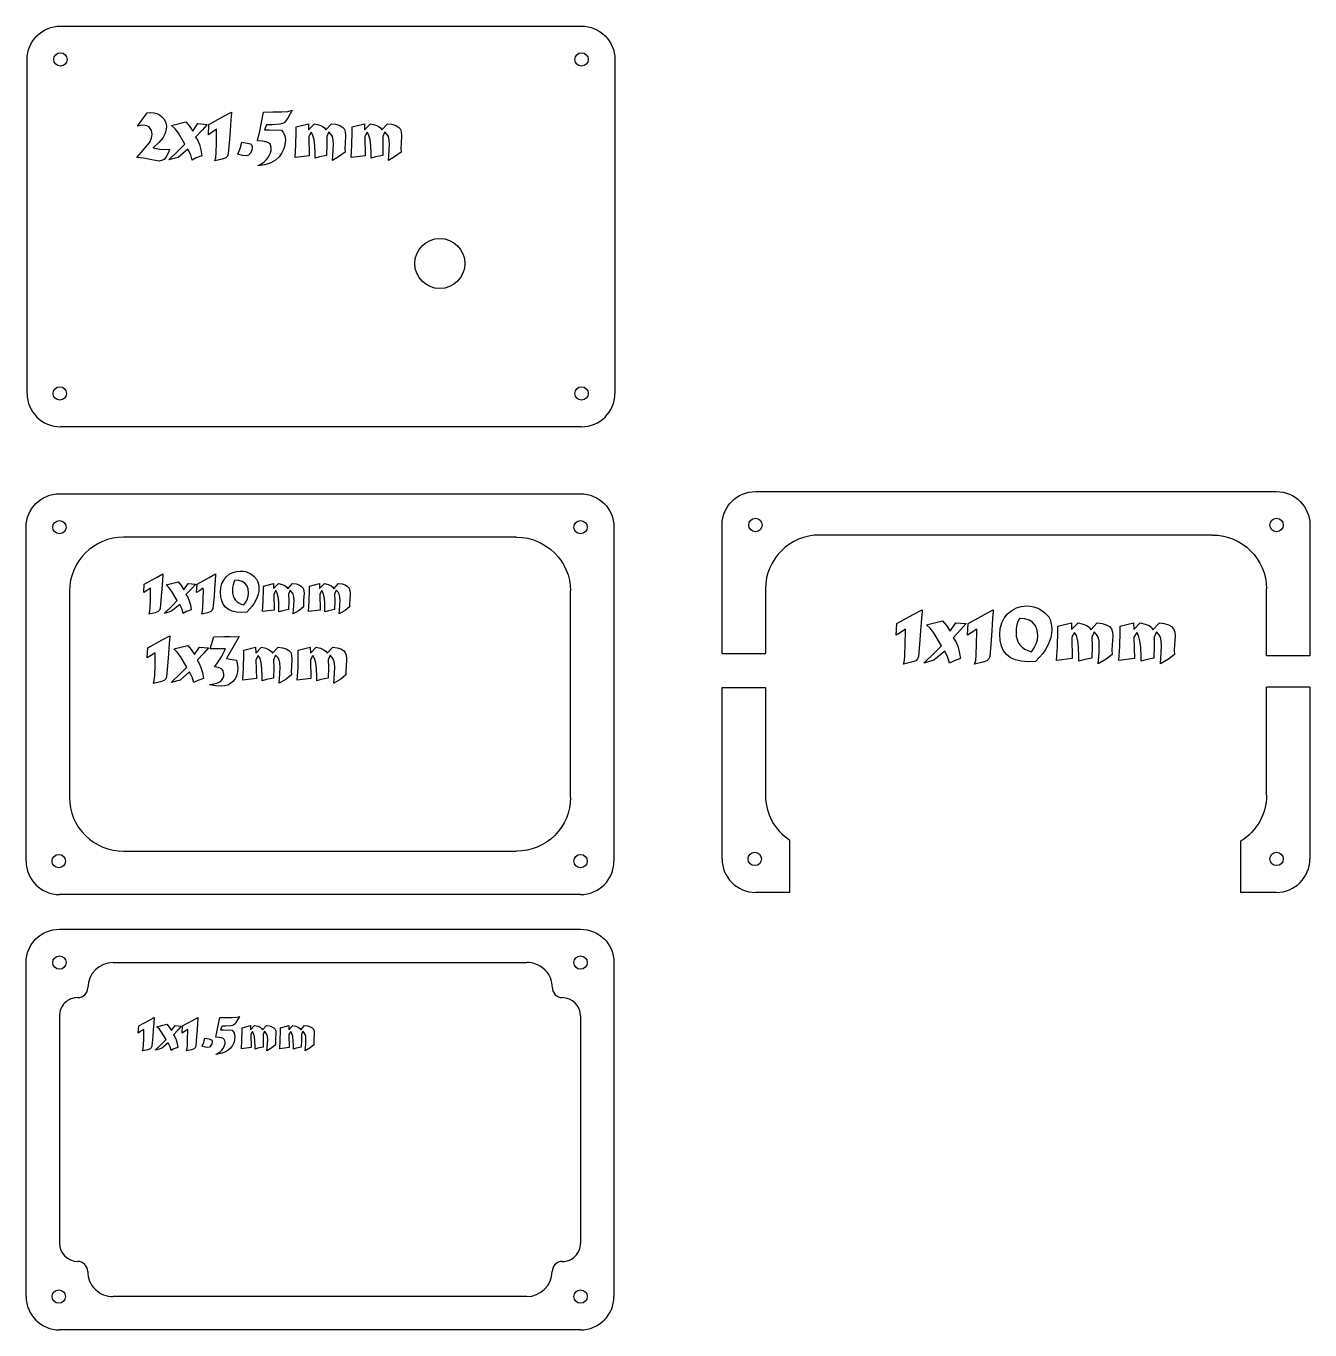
# Model space of a CAD drawing. Header units: millimetres. Extents: x 0 to 3843, y 0 to 3904.
import ezdxf

# ---------------------------------------------------------------- set-up
doc = ezdxf.new("R2010")
doc.units = ezdxf.units.MM
doc.layers.get('0').update_dxf_attribs({"color": 13, "true_color": 0xff5454})

# ---------------------------------------------------------------- blocks, each defined once
blk = doc.blocks.new('1x10mm_1')
for p, q in [((0.74, 13.36, 0.12), (1.05, 18.67, 0.12)), ((14.68, 18.13, 0.12), (22.1, 19.98, 0.12)), ((25.56, 15.17, 0.12), (28.25, 19.04, 0.12)), ((28.25, 19.04, 0.12), (32.85, 18.65, 0.12)), ((32.85, 18.65, 0.12), (32.85, 18.48, 0.12)), ((33.57, 13.36, 0.12), (33.88, 18.67, 0.12)), ((75.14, 17.41, 0.12), (81.41, 18.98, 0.12)), ((81.41, 18.98, 0.12), (81.48, 15.89, 0.12)), ((81.48, 15.89, 0.12), (84.48, 18.98, 0.12)), ((90.3, 15.79, 0.12), (93.26, 18.98, 0.12)), ((103.8, 17.41, 0.12), (110.07, 18.98, 0.12)), ((110.07, 18.98, 0.12), (110.14, 15.89, 0.12)), ((110.14, 15.89, 0.12), (113.14, 18.98, 0.12)), ((118.96, 15.79, 0.12), (121.92, 18.98, 0.12)), ((82.81, 14.62, 0.12), (81.56, 12.4, 0.12)), ((81.56, 12.4, 0.12), (81.81, 2.51, 0.12)), ((111.47, 14.62, 0.12), (110.22, 12.4, 0.12)), ((110.22, 12.4, 0.12), (110.48, 2.51, 0.12)), ((81.81, 2.51, 0.12), (74.61, 1.65, 0.12)), ((110.48, 2.51, 0.12), (103.27, 1.65, 0.12))]:
    blk.add_line(p, q)
for points in [[(1.05, 18.67, 0.12), (8.59, 22.8, 0.12), (12.62, 24.98, 0.12)], [(12.62, 24.98, 0.12), (12.62, 24.45, 0.12), (12.29, 20.95, 0.12), (11.88, 15.54, 0.12), (11.6, 11.08, 0.12), (10.94, 3.52, 0.12), (10.48, 2.39, 0.12), (9.7, 1.58, 0.12), (7.8, 0.85, 0.12), (4.01, 0, 0.12)], [(33.88, 18.67, 0.12), (41.41, 22.8, 0.12), (45.44, 24.98, 0.12)], [(45.44, 24.98, 0.12), (45.44, 24.45, 0.12), (45.11, 20.95, 0.12), (44.7, 15.54, 0.12), (44.43, 11.08, 0.12), (43.77, 3.52, 0.12), (43.31, 2.39, 0.12), (42.52, 1.58, 0.12), (40.62, 0.85, 0.12), (36.84, 0, 0.12)], [(21.59, 8.49, 0.12), (18.2, 14.14, 0.12), (16.54, 16.37, 0.12), (14.68, 18.13, 0.12)], [(22.1, 19.98, 0.12), (23.9, 17.72, 0.12), (25.56, 15.17, 0.12)], [(32.85, 18.48, 0.12), (30.53, 15.91, 0.12), (26.99, 12.17, 0.12)], [(57.48, 21.05, 0.12), (56.8, 19.67, 0.12), (56.31, 18.14, 0.12), (56.02, 16.45, 0.12), (55.92, 14.62, 0.12), (56.03, 12.91, 0.12), (56.36, 11.38, 0.12), (56.92, 10, 0.12), (57.7, 8.8, 0.12), (58.7, 7.77, 0.12), (59.93, 6.9, 0.12), (61.37, 6.2, 0.12), (63.05, 5.67, 0.12)], [(63.05, 5.67, 0.12), (64.31, 7.47, 0.12), (65.21, 9.31, 0.12), (65.75, 11.17, 0.12), (65.93, 13.06, 0.12), (65.64, 15.64, 0.12), (64.8, 17.7, 0.12), (63.52, 19.25, 0.12), (61.97, 20.25, 0.12), (59.97, 20.82, 0.12), (57.48, 21.05, 0.12)], [(84.48, 18.98, 0.12), (86.78, 18.43, 0.12), (88.52, 17.71, 0.12), (89.69, 16.83, 0.12), (90.3, 15.79, 0.12)], [(93.26, 18.98, 0.12), (95.54, 18.73, 0.12), (97.47, 18.13, 0.12), (98.91, 17.26, 0.12), (99.82, 16.18, 0.12), (100.31, 14.76, 0.12), (100.47, 12.89, 0.12), (100.23, 8.84, 0.12), (100.08, 6.46, 0.12), (100.18, 4.46, 0.12)], [(113.14, 18.98, 0.12), (115.44, 18.43, 0.12), (117.18, 17.71, 0.12), (118.35, 16.83, 0.12), (118.96, 15.79, 0.12)], [(121.92, 18.98, 0.12), (124.2, 18.73, 0.12), (126.13, 18.13, 0.12), (127.57, 17.26, 0.12), (128.49, 16.18, 0.12), (128.97, 14.76, 0.12), (129.13, 12.89, 0.12), (128.89, 8.84, 0.12), (128.74, 6.46, 0.12), (128.84, 4.46, 0.12)], [(4.95, 16.12, 0.12), (2.47, 14.47, 0.12), (0.74, 13.36, 0.12)], [(4.01, 0, 0.12), (4.49, 1.73, 0.12), (4.71, 4.13, 0.12), (4.87, 9.27, 0.12), (4.96, 14.84, 0.12), (4.95, 16.12, 0.12)], [(26.99, 12.17, 0.12), (28.1, 10.44, 0.12), (29.02, 8.27, 0.12), (29.74, 5.65, 0.12), (30.28, 2.57, 0.12)], [(37.77, 16.12, 0.12), (35.3, 14.47, 0.12), (33.57, 13.36, 0.12)], [(36.84, 0, 0.12), (37.32, 1.73, 0.12), (37.54, 4.13, 0.12), (37.69, 9.27, 0.12), (37.79, 14.84, 0.12), (37.77, 16.12, 0.12)], [(74.61, 1.65, 0.12), (75, 8.09, 0.12), (75.14, 15.01, 0.12), (75.14, 17.41, 0.12)], [(84.81, 1.36, 0.12), (84.83, 3.66, 0.12), (84.71, 7.63, 0.12), (84.33, 10.78, 0.12), (83.69, 13.11, 0.12), (82.81, 14.62, 0.12)], [(91.88, 14.88, 0.12), (90.85, 12.4, 0.12), (90.93, 8.29, 0.12), (90.77, 2.75, 0.12)], [(93.73, 0.08, 0.12), (94.12, 5.12, 0.12), (94.16, 5.57, 0.12), (94.26, 8.37, 0.12), (94.12, 10.72, 0.12), (93.71, 12.36, 0.12), (92.97, 13.65, 0.12), (91.88, 14.88, 0.12)], [(103.27, 1.65, 0.12), (103.67, 8.09, 0.12), (103.8, 15.01, 0.12), (103.8, 17.41, 0.12)], [(113.47, 1.36, 0.12), (113.49, 3.66, 0.12), (113.37, 7.63, 0.12), (112.99, 10.78, 0.12), (112.35, 13.11, 0.12), (111.47, 14.62, 0.12)], [(120.54, 14.88, 0.12), (119.51, 12.4, 0.12), (119.59, 8.29, 0.12), (119.43, 2.75, 0.12)], [(122.39, 0.08, 0.12), (122.78, 5.12, 0.12), (122.82, 5.57, 0.12), (122.92, 8.37, 0.12), (122.78, 10.72, 0.12), (122.37, 12.36, 0.12), (121.63, 13.65, 0.12), (120.54, 14.88, 0.12)], [(13.4, 0.45, 0.12), (18.32, 5.2, 0.12), (21.59, 8.49, 0.12)], [(23.07, 6, 0.12), (18.03, 1.77, 0.12), (13.4, 0.45, 0.12)], [(25.29, 0.39, 0.12), (24.53, 2.98, 0.12), (23.07, 6, 0.12)], [(30.28, 2.57, 0.12), (27.38, 1.52, 0.12), (25.29, 0.39, 0.12)], [(90.77, 2.75, 0.12), (87.02, 2.02, 0.12), (84.81, 1.36, 0.12)], [(100.18, 4.46, 0.12), (97.41, 2.3, 0.12), (93.73, 0.08, 0.12)], [(119.43, 2.75, 0.12), (115.68, 2.02, 0.12), (113.47, 1.36, 0.12)], [(128.84, 4.46, 0.12), (126.07, 2.3, 0.12), (122.39, 0.08, 0.12)]]:
    blk.add_polyline3d(points)
blk.add_polyline3d([(64.91, 1.17, 0.12), (61.53, 1.07, 0.12), (58.36, 1.28, 0.12), (55.64, 1.89, 0.12), (53.38, 2.92, 0.12), (51.58, 4.36, 0.12), (50.2, 6.17, 0.12), (49.21, 8.33, 0.12), (48.62, 10.83, 0.12), (48.42, 13.69, 0.12), (48.65, 16.45, 0.12), (49.33, 18.94, 0.12), (50.46, 21.18, 0.12), (52.04, 23.15, 0.12), (53.95, 24.75, 0.12), (56.05, 25.9, 0.12), (58.33, 26.58, 0.12), (60.81, 26.81, 0.12), (62.48, 26.72, 0.12), (64.05, 26.44, 0.12), (65.53, 25.98, 0.12), (66.9, 25.33, 0.12), (69.23, 23.69, 0.12), (70.95, 21.73, 0.12), (71.56, 20.58, 0.12), (72, 19.24, 0.12), (72.26, 17.7, 0.12), (72.35, 15.97, 0.12), (72.24, 14.15, 0.12), (71.89, 12.33, 0.12), (71.31, 10.5, 0.12), (70.49, 8.65, 0.12), (69.45, 6.8, 0.12), (68.17, 4.93, 0.12), (64.91, 1.17, 0.12)], close=True)
blk = doc.blocks.new('Group_7')
for p, q in [((100, 1200), (1660, 1200)), ((0, 715.5), (0, 1100)), ((1760, 1100), (1760, 707.9)), ((1468.3, 1070), (292, 1070)), ((130, 909), (130, 715.5)), ((1630, 707.9), (1630, 909)), ((0, 715.5), (130, 715.5)), ((1760, 707.9), (1630, 707.9)), ((0, 613.5), (130, 613.5)), ((0, 100), (0, 613.5)), ((130, 613.5), (130, 290.8)), ((1630, 290.8), (1630, 614.8)), ((1760, 614.8), (1630, 614.8)), ((1760, 614.8), (1760, 100)), ((203.2, 0), (203.2, 156.4)), ((1553.2, 0), (1553.2, 154)), ((203.2, 0), (100, 0)), ((1660, 0), (1553.2, 0))]:
    blk.add_line(p, q)
for centre in [(100, 1100), (1660, 1100), (98, 100), (1660, 100)]:
    blk.add_circle(centre, 20)
at = {"extrusion": (0, 0, -1)}
for centre, radius, start, end in [((-100, 1100), 100, 0, 90), ((-1660, 1100), 100, 90, 180), ((-1468.3, 908.3), 161.7, 90, 179.7308), ((-1469.2, 290.8), 160.8, 180, 238.457)]:
    blk.add_arc(centre, radius, start, end, dxfattribs=at)
for centre, radius, start, end in [((292, 908), 162, 90, 179.647), ((290.8, 290.8), 160.8, 180, 236.9146), ((100, 100), 100, 180, 270), ((1660, 100), 100, 270, 0)]:
    blk.add_arc(centre, radius, start, end)
at = {"xscale": 6.5, "yscale": 6.5}
blk.add_blockref('1x10mm_1', (516.8, 683.5), dxfattribs=at)
blk = doc.blocks.new('2x1_5mm')
for p, q in [((0.95, 20.29, 0.12), (6.06, 27.12, 0.12)), ((18.42, 20.68, 0.12), (25.84, 22.53, 0.12)), ((29.3, 17.72, 0.12), (31.99, 21.59, 0.12)), ((31.99, 21.59, 0.12), (36.58, 21.2, 0.12)), ((36.58, 21.2, 0.12), (36.58, 21.03, 0.12)), ((37.31, 15.91, 0.12), (37.62, 21.22, 0.12)), ((67.02, 20.93, 0.12), (65.99, 18.4, 0.12)), ((67.23, 20.96, 0.12), (67.02, 20.93, 0.12)), ((67.54, 20.97, 0.12), (67.23, 20.96, 0.12)), ((82.2, 19.96, 0.12), (88.47, 21.53, 0.12)), ((88.47, 21.53, 0.12), (88.55, 18.44, 0.12)), ((88.55, 18.44, 0.12), (91.55, 21.53, 0.12)), ((97.37, 18.34, 0.12), (100.33, 21.53, 0.12)), ((110.86, 19.96, 0.12), (117.13, 21.53, 0.12)), ((117.13, 21.53, 0.12), (117.21, 18.44, 0.12)), ((117.21, 18.44, 0.12), (120.21, 21.53, 0.12)), ((126.03, 18.34, 0.12), (128.99, 21.53, 0.12)), ((89.88, 17.17, 0.12), (88.63, 14.95, 0.12)), ((88.63, 14.95, 0.12), (88.88, 5.06, 0.12)), ((118.54, 17.17, 0.12), (117.29, 14.95, 0.12)), ((117.29, 14.95, 0.12), (117.54, 5.06, 0.12)), ((62.85, 0, 0.12), (62.85, 0.14, 0.12)), ((88.88, 5.06, 0.12), (81.68, 4.21, 0.12)), ((117.54, 5.06, 0.12), (110.34, 4.21, 0.12))]:
    blk.add_line(p, q)
for points in [[(6.06, 27.12, 0.12), (7.9, 27.28, 0.12), (9.48, 27.14, 0.12), (10.94, 26.74, 0.12), (12.27, 26.07, 0.12), (13.49, 25.14, 0.12), (14.51, 24.02, 0.12), (15.23, 22.8, 0.12), (15.67, 21.49, 0.12), (15.81, 20.07, 0.12), (15.7, 18.68, 0.12), (15.39, 17.29, 0.12), (14.86, 15.91, 0.12), (14.12, 14.54, 0.12), (12, 11.84, 0.12), (9.03, 9.17, 0.12)], [(37.62, 21.22, 0.12), (45.15, 25.35, 0.12), (49.18, 27.53, 0.12)], [(49.18, 27.53, 0.12), (49.18, 27.01, 0.12), (48.85, 23.5, 0.12), (48.44, 18.09, 0.12), (48.17, 13.63, 0.12), (47.51, 6.07, 0.12), (47.05, 4.94, 0.12), (46.26, 4.13, 0.12), (44.36, 3.4, 0.12), (40.58, 2.55, 0.12)], [(62.5, 12.77, 0.12), (63.61, 17.72, 0.12), (65.56, 27.47, 0.12)], [(65.56, 27.47, 0.12), (70.25, 27.63, 0.12), (74.86, 27.61, 0.12), (78.02, 27.81, 0.12), (80.2, 28.41, 0.12)], [(80.2, 28.41, 0.12), (78.1, 24.65, 0.12), (76.88, 22.95, 0.12), (76.01, 22.04, 0.12), (75.09, 21.58, 0.12), (73.79, 21.26, 0.12), (70, 20.99, 0.12), (68.24, 21.01, 0.12), (67.54, 20.97, 0.12)], [(0.64, 4.3, 0.12), (3.08, 7.05, 0.12), (5.72, 9.98, 0.12), (7.3, 12.11, 0.12), (8.18, 14.08, 0.12), (8.47, 16.18, 0.12), (8.16, 18.07, 0.12), (7.24, 19.53, 0.12), (6.57, 20.07, 0.12), (5.77, 20.45, 0.12), (3.8, 20.76, 0.12), (2.41, 20.64, 0.12), (0.95, 20.29, 0.12)], [(25.33, 11.04, 0.12), (21.94, 16.69, 0.12), (20.27, 18.92, 0.12), (18.42, 20.68, 0.12)], [(25.84, 22.53, 0.12), (27.64, 20.27, 0.12), (29.3, 17.72, 0.12)], [(36.58, 21.03, 0.12), (34.27, 18.46, 0.12), (30.72, 14.72, 0.12)], [(91.55, 21.53, 0.12), (93.85, 20.98, 0.12), (95.59, 20.26, 0.12), (96.76, 19.38, 0.12), (97.37, 18.34, 0.12)], [(100.33, 21.53, 0.12), (102.61, 21.28, 0.12), (104.54, 20.68, 0.12), (105.98, 19.81, 0.12), (106.89, 18.73, 0.12), (107.37, 17.31, 0.12), (107.54, 15.44, 0.12), (107.3, 11.39, 0.12), (107.15, 9.01, 0.12), (107.24, 7.01, 0.12)], [(120.21, 21.53, 0.12), (122.51, 20.98, 0.12), (124.25, 20.26, 0.12), (125.42, 19.38, 0.12), (126.03, 18.34, 0.12)], [(128.99, 21.53, 0.12), (131.27, 21.28, 0.12), (133.2, 20.68, 0.12), (134.64, 19.81, 0.12), (135.55, 18.73, 0.12), (136.03, 17.31, 0.12), (136.2, 15.44, 0.12), (135.96, 11.39, 0.12), (135.81, 9.01, 0.12), (135.9, 7.01, 0.12)], [(30.72, 14.72, 0.12), (31.84, 13, 0.12), (32.75, 10.82, 0.12), (33.48, 8.2, 0.12), (34.01, 5.12, 0.12)], [(41.51, 18.67, 0.12), (39.04, 17.02, 0.12), (37.31, 15.91, 0.12)], [(40.58, 2.55, 0.12), (41.05, 4.28, 0.12), (41.28, 6.68, 0.12), (41.43, 11.82, 0.12), (41.53, 17.39, 0.12), (41.51, 18.67, 0.12)], [(74.73, 18.17, 0.12), (75.59, 17.08, 0.12), (76.2, 15.88, 0.12), (76.57, 14.57, 0.12), (76.69, 13.14, 0.12), (76.49, 10.88, 0.12), (75.89, 8.71, 0.12), (74.89, 6.63, 0.12), (73.48, 4.63, 0.12), (71.6, 2.88, 0.12), (69.2, 1.52, 0.12), (66.28, 0.56, 0.12), (62.85, 0, 0.12)], [(65.99, 18.4, 0.12), (68.36, 18.42, 0.12), (74.73, 18.17, 0.12)], [(81.68, 4.21, 0.12), (82.07, 10.64, 0.12), (82.2, 17.56, 0.12), (82.2, 19.96, 0.12)], [(91.88, 3.91, 0.12), (91.9, 6.21, 0.12), (91.77, 10.18, 0.12), (91.39, 13.33, 0.12), (90.76, 15.66, 0.12), (89.88, 17.17, 0.12)], [(98.95, 17.43, 0.12), (97.92, 14.95, 0.12), (97.99, 10.85, 0.12), (97.84, 5.3, 0.12)], [(100.8, 2.63, 0.12), (101.19, 7.67, 0.12), (101.23, 8.12, 0.12), (101.32, 10.92, 0.12), (101.19, 13.27, 0.12), (100.78, 14.91, 0.12), (100.04, 16.2, 0.12), (98.95, 17.43, 0.12)], [(110.34, 4.21, 0.12), (110.73, 10.64, 0.12), (110.86, 17.56, 0.12), (110.86, 19.96, 0.12)], [(120.54, 3.91, 0.12), (120.56, 6.21, 0.12), (120.43, 10.18, 0.12), (120.05, 13.33, 0.12), (119.42, 15.66, 0.12), (118.54, 17.17, 0.12)], [(127.61, 17.43, 0.12), (126.58, 14.95, 0.12), (126.65, 10.85, 0.12), (126.5, 5.3, 0.12)], [(129.46, 2.63, 0.12), (129.85, 7.67, 0.12), (129.89, 8.12, 0.12), (129.98, 10.92, 0.12), (129.85, 13.27, 0.12), (129.44, 14.91, 0.12), (128.7, 16.2, 0.12), (127.61, 17.43, 0.12)], [(17.48, 8.29, 0.12), (16.84, 6.72, 0.12), (15.79, 4.58, 0.12), (14.64, 3.29, 0.12), (13.39, 2.65, 0.12), (12.05, 2.43, 0.12), (8.37, 3.02, 0.12), (4.05, 3.86, 0.12), (0.64, 4.3, 0.12)], [(9.03, 9.17, 0.12), (12.48, 8.55, 0.12), (17.48, 8.29, 0.12)], [(17.13, 3, 0.12), (22.06, 7.75, 0.12), (25.33, 11.04, 0.12)], [(26.81, 8.55, 0.12), (21.77, 4.32, 0.12), (17.13, 3, 0.12)], [(29.03, 2.94, 0.12), (28.27, 5.53, 0.12), (26.81, 8.55, 0.12)], [(52.36, 6.02, 0.12), (53.52, 8.89, 0.12), (54.36, 12.03, 0.12)], [(59.55, 10.5, 0.12), (59.79, 9.42, 0.12), (59.55, 7.94, 0.12), (58.82, 6.52, 0.12), (57.77, 5.47, 0.12), (56.62, 5.12, 0.12), (54.76, 5.34, 0.12), (52.36, 6.02, 0.12)], [(54.36, 12.03, 0.12), (57.17, 11.61, 0.12), (58.8, 11.18, 0.12), (59.55, 10.5, 0.12)], [(62.85, 0.14, 0.12), (64.52, 1.07, 0.12), (65.94, 2.09, 0.12), (67.09, 3.18, 0.12), (67.97, 4.32, 0.12), (69.12, 6.68, 0.12), (69.41, 7.86, 0.12), (69.51, 9.03, 0.12), (69.35, 10.19, 0.12), (68.87, 11.08, 0.12), (67.99, 11.74, 0.12), (66.73, 12.25, 0.12), (64.92, 12.6, 0.12), (62.5, 12.77, 0.12)], [(107.24, 7.01, 0.12), (104.47, 4.85, 0.12), (100.8, 2.63, 0.12)], [(135.9, 7.01, 0.12), (133.13, 4.85, 0.12), (129.46, 2.63, 0.12)], [(34.01, 5.12, 0.12), (31.11, 4.07, 0.12), (29.03, 2.94, 0.12)], [(97.84, 5.3, 0.12), (94.09, 4.57, 0.12), (91.88, 3.91, 0.12)], [(126.5, 5.3, 0.12), (122.75, 4.57, 0.12), (120.54, 3.91, 0.12)]]:
    blk.add_polyline3d(points)
blk = doc.blocks.new('Group_9')
for p, q in [((100, 1200), (1660, 1200)), ((0, 100), (0, 1100)), ((1760, 1100), (1760, 100)), ((1660, 0), (100, 0))]:
    blk.add_line(p, q)
for centre, radius in [((100, 1100), 20), ((1660, 1100), 20), ((1235.7, 489.1), 75), ((98, 100), 20), ((1660, 100), 20)]:
    blk.add_circle(centre, radius)
at = {"extrusion": (0, 0, -1)}
for centre, start, end in [((-100, 1100), 0, 90), ((-1660, 1100), 90, 180)]:
    blk.add_arc(centre, 100, start, end, dxfattribs=at)
for centre, start, end in [((100, 100), 180, 270), ((1660, 100), 270, 0)]:
    blk.add_arc(centre, 100, start, end)
at = {"xscale": 5.850000000000001, "yscale": 5.850000000000001}
blk.add_blockref('2x1_5mm', (324.6, 781.6), dxfattribs=at)
blk = doc.blocks.new('1x3mm')
for p, q in [((14.68, 19.65, 0.12), (22.1, 21.5, 0.12)), ((25.56, 16.69, 0.12), (28.25, 20.56, 0.12)), ((28.25, 20.56, 0.12), (32.85, 20.17, 0.12)), ((33.88, 19.65, 0.12), (35.75, 25.92, 0.12)), ((49.1, 26.07, 0.12), (42.37, 14.52, 0.12)), ((0.74, 14.88, 0.12), (1.05, 20.19, 0.12)), ((32.85, 20.17, 0.12), (32.85, 20, 0.12)), ((51.46, 18.93, 0.12), (57.73, 20.5, 0.12)), ((57.73, 20.5, 0.12), (57.81, 17.41, 0.12)), ((57.81, 17.41, 0.12), (60.81, 20.5, 0.12)), ((59.13, 16.14, 0.12), (57.89, 13.92, 0.12)), ((57.89, 13.92, 0.12), (58.14, 4.03, 0.12)), ((66.63, 17.31, 0.12), (69.59, 20.5, 0.12)), ((80.12, 18.93, 0.12), (86.39, 20.5, 0.12)), ((86.39, 20.5, 0.12), (86.47, 17.41, 0.12)), ((86.47, 17.41, 0.12), (89.47, 20.5, 0.12)), ((87.79, 16.14, 0.12), (86.55, 13.92, 0.12)), ((86.55, 13.92, 0.12), (86.8, 4.03, 0.12)), ((95.29, 17.31, 0.12), (98.25, 20.5, 0.12)), ((33.66, 0.82, 0.12), (33.66, 0.93, 0.12)), ((58.14, 4.03, 0.12), (50.93, 3.17, 0.12)), ((86.8, 4.03, 0.12), (79.6, 3.17, 0.12))]:
    blk.add_line(p, q)
for points in [[(1.05, 20.19, 0.12), (8.59, 24.32, 0.12), (12.62, 26.5, 0.12)], [(12.62, 26.5, 0.12), (12.62, 25.97, 0.12), (12.29, 22.47, 0.12), (11.88, 17.06, 0.12), (11.6, 12.6, 0.12), (10.94, 5.04, 0.12), (10.48, 3.9, 0.12), (9.7, 3.1, 0.12), (7.8, 2.37, 0.12), (4.01, 1.52, 0.12)], [(22.1, 21.5, 0.12), (23.9, 19.24, 0.12), (25.56, 16.69, 0.12)], [(35.75, 25.92, 0.12), (40.99, 26.15, 0.12), (43.94, 26.09, 0.12), (46.51, 26.01, 0.12), (49.1, 26.07, 0.12)], [(4.95, 17.64, 0.12), (2.47, 15.99, 0.12), (0.74, 14.88, 0.12)], [(4.01, 1.52, 0.12), (4.49, 3.25, 0.12), (4.71, 5.65, 0.12), (4.87, 10.79, 0.12), (4.96, 16.36, 0.12), (4.95, 17.64, 0.12)], [(21.59, 10.01, 0.12), (18.2, 15.65, 0.12), (16.54, 17.89, 0.12), (14.68, 19.65, 0.12)], [(32.85, 20, 0.12), (30.53, 17.43, 0.12), (26.99, 13.69, 0.12)], [(41.94, 19.65, 0.12), (39.02, 19.72, 0.12), (36.82, 19.67, 0.12), (34.83, 19.61, 0.12), (33.88, 19.65, 0.12)], [(36.12, 10.14, 0.12), (37.27, 11.8, 0.12), (39.82, 15.43, 0.12), (41.94, 19.65, 0.12)], [(42.37, 14.52, 0.12), (45.48, 14.12, 0.12), (47.59, 13.69, 0.12)], [(50.93, 3.17, 0.12), (51.33, 9.61, 0.12), (51.46, 16.53, 0.12), (51.46, 18.93, 0.12)], [(61.14, 2.88, 0.12), (61.16, 5.18, 0.12), (61.03, 9.15, 0.12), (60.65, 12.3, 0.12), (60.02, 14.63, 0.12), (59.13, 16.14, 0.12)], [(60.81, 20.5, 0.12), (63.1, 19.94, 0.12), (64.84, 19.23, 0.12), (66.02, 18.35, 0.12), (66.63, 17.31, 0.12)], [(68.2, 16.39, 0.12), (67.17, 13.92, 0.12), (67.25, 9.81, 0.12), (67.1, 4.26, 0.12)], [(70.05, 1.6, 0.12), (70.44, 6.64, 0.12), (70.48, 7.09, 0.12), (70.58, 9.89, 0.12), (70.44, 12.24, 0.12), (70.04, 13.88, 0.12), (69.3, 15.17, 0.12), (68.2, 16.39, 0.12)], [(69.59, 20.5, 0.12), (71.87, 20.25, 0.12), (73.79, 19.65, 0.12), (75.24, 18.78, 0.12), (76.15, 17.7, 0.12), (76.63, 16.28, 0.12), (76.79, 14.41, 0.12), (76.56, 10.36, 0.12), (76.4, 7.98, 0.12), (76.5, 5.98, 0.12)], [(79.6, 3.17, 0.12), (79.99, 9.61, 0.12), (80.12, 16.53, 0.12), (80.12, 18.93, 0.12)], [(89.8, 2.88, 0.12), (89.82, 5.18, 0.12), (89.69, 9.15, 0.12), (89.31, 12.3, 0.12), (88.68, 14.63, 0.12), (87.79, 16.14, 0.12)], [(89.47, 20.5, 0.12), (91.77, 19.94, 0.12), (93.5, 19.23, 0.12), (94.68, 18.35, 0.12), (95.29, 17.31, 0.12)], [(96.87, 16.39, 0.12), (95.83, 13.92, 0.12), (95.91, 9.81, 0.12), (95.76, 4.26, 0.12)], [(98.71, 1.6, 0.12), (99.1, 6.64, 0.12), (99.14, 7.09, 0.12), (99.24, 9.89, 0.12), (99.1, 12.24, 0.12), (98.7, 13.88, 0.12), (97.96, 15.17, 0.12), (96.87, 16.39, 0.12)], [(98.25, 20.5, 0.12), (100.53, 20.25, 0.12), (102.45, 19.65, 0.12), (103.9, 18.78, 0.12), (104.81, 17.7, 0.12), (105.29, 16.28, 0.12), (105.45, 14.41, 0.12), (105.22, 10.36, 0.12), (105.06, 7.98, 0.12), (105.16, 5.98, 0.12)], [(13.4, 1.97, 0.12), (18.32, 6.72, 0.12), (21.59, 10.01, 0.12)], [(23.07, 7.52, 0.12), (18.03, 3.29, 0.12), (13.4, 1.97, 0.12)], [(25.29, 1.91, 0.12), (24.53, 4.5, 0.12), (23.07, 7.52, 0.12)], [(26.99, 13.69, 0.12), (28.1, 11.96, 0.12), (29.02, 9.79, 0.12), (29.74, 7.16, 0.12), (30.28, 4.09, 0.12)], [(47.59, 13.69, 0.12), (48.11, 11.96, 0.12), (48.29, 9.75, 0.12), (48.13, 7.5, 0.12), (47.67, 5.54, 0.12), (46.9, 3.87, 0.12), (45.81, 2.49, 0.12), (44.5, 1.4, 0.12), (43.07, 0.62, 0.12), (41.51, 0.16, 0.12), (39.82, 0, 0.12), (36.87, 0.2, 0.12), (33.66, 0.82, 0.12)], [(33.66, 0.93, 0.12), (35.69, 1.22, 0.12), (37.35, 1.63, 0.12), (38.64, 2.16, 0.12), (39.56, 2.82, 0.12), (40.21, 3.58, 0.12), (40.67, 4.44, 0.12), (40.95, 5.39, 0.12), (41.04, 6.44, 0.12), (40.74, 8.06, 0.12), (40.35, 8.69, 0.12)], [(40.35, 8.69, 0.12), (39.81, 9.21, 0.12), (38.27, 9.91, 0.12), (36.12, 10.14, 0.12)], [(30.28, 4.09, 0.12), (27.38, 3.04, 0.12), (25.29, 1.91, 0.12)], [(67.1, 4.26, 0.12), (63.35, 3.54, 0.12), (61.14, 2.88, 0.12)], [(76.5, 5.98, 0.12), (73.73, 3.82, 0.12), (70.05, 1.6, 0.12)], [(95.76, 4.26, 0.12), (92.01, 3.54, 0.12), (89.8, 2.88, 0.12)], [(105.16, 5.98, 0.12), (102.39, 3.82, 0.12), (98.71, 1.6, 0.12)]]:
    blk.add_polyline3d(points)
blk = doc.blocks.new('1x10mm_2')
for p, q in [((0.74, 13.36, 0.12), (1.05, 18.67, 0.12)), ((14.68, 18.13, 0.12), (22.1, 19.98, 0.12)), ((25.56, 15.17, 0.12), (28.25, 19.04, 0.12)), ((28.25, 19.04, 0.12), (32.85, 18.65, 0.12)), ((32.85, 18.65, 0.12), (32.85, 18.48, 0.12)), ((33.57, 13.36, 0.12), (33.88, 18.67, 0.12)), ((75.14, 17.41, 0.12), (81.41, 18.98, 0.12)), ((81.41, 18.98, 0.12), (81.48, 15.89, 0.12)), ((81.48, 15.89, 0.12), (84.48, 18.98, 0.12)), ((90.3, 15.79, 0.12), (93.26, 18.98, 0.12)), ((103.8, 17.41, 0.12), (110.07, 18.98, 0.12)), ((110.07, 18.98, 0.12), (110.14, 15.89, 0.12)), ((110.14, 15.89, 0.12), (113.14, 18.98, 0.12)), ((118.96, 15.79, 0.12), (121.92, 18.98, 0.12)), ((82.81, 14.62, 0.12), (81.56, 12.4, 0.12)), ((81.56, 12.4, 0.12), (81.81, 2.51, 0.12)), ((111.47, 14.62, 0.12), (110.22, 12.4, 0.12)), ((110.22, 12.4, 0.12), (110.48, 2.51, 0.12)), ((81.81, 2.51, 0.12), (74.61, 1.65, 0.12)), ((110.48, 2.51, 0.12), (103.27, 1.65, 0.12))]:
    blk.add_line(p, q)
for points in [[(1.05, 18.67, 0.12), (8.59, 22.8, 0.12), (12.62, 24.98, 0.12)], [(12.62, 24.98, 0.12), (12.62, 24.45, 0.12), (12.29, 20.95, 0.12), (11.88, 15.54, 0.12), (11.6, 11.08, 0.12), (10.94, 3.52, 0.12), (10.48, 2.39, 0.12), (9.7, 1.58, 0.12), (7.8, 0.85, 0.12), (4.01, 0, 0.12)], [(33.88, 18.67, 0.12), (41.41, 22.8, 0.12), (45.44, 24.98, 0.12)], [(45.44, 24.98, 0.12), (45.44, 24.45, 0.12), (45.11, 20.95, 0.12), (44.7, 15.54, 0.12), (44.43, 11.08, 0.12), (43.77, 3.52, 0.12), (43.31, 2.39, 0.12), (42.52, 1.58, 0.12), (40.62, 0.85, 0.12), (36.84, 0, 0.12)], [(21.59, 8.49, 0.12), (18.2, 14.14, 0.12), (16.54, 16.37, 0.12), (14.68, 18.13, 0.12)], [(22.1, 19.98, 0.12), (23.9, 17.72, 0.12), (25.56, 15.17, 0.12)], [(32.85, 18.48, 0.12), (30.53, 15.91, 0.12), (26.99, 12.17, 0.12)], [(57.48, 21.05, 0.12), (56.8, 19.67, 0.12), (56.31, 18.14, 0.12), (56.02, 16.45, 0.12), (55.92, 14.62, 0.12), (56.03, 12.91, 0.12), (56.36, 11.38, 0.12), (56.92, 10, 0.12), (57.7, 8.8, 0.12), (58.7, 7.77, 0.12), (59.93, 6.9, 0.12), (61.37, 6.2, 0.12), (63.05, 5.67, 0.12)], [(63.05, 5.67, 0.12), (64.31, 7.47, 0.12), (65.21, 9.31, 0.12), (65.75, 11.17, 0.12), (65.93, 13.06, 0.12), (65.64, 15.64, 0.12), (64.8, 17.7, 0.12), (63.52, 19.25, 0.12), (61.97, 20.25, 0.12), (59.97, 20.82, 0.12), (57.48, 21.05, 0.12)], [(74.61, 1.65, 0.12), (75, 8.09, 0.12), (75.14, 15.01, 0.12), (75.14, 17.41, 0.12)], [(84.48, 18.98, 0.12), (86.78, 18.43, 0.12), (88.52, 17.71, 0.12), (89.69, 16.83, 0.12), (90.3, 15.79, 0.12)], [(93.26, 18.98, 0.12), (95.54, 18.73, 0.12), (97.47, 18.13, 0.12), (98.91, 17.26, 0.12), (99.82, 16.18, 0.12), (100.31, 14.76, 0.12), (100.47, 12.89, 0.12), (100.23, 8.84, 0.12), (100.08, 6.46, 0.12), (100.18, 4.46, 0.12)], [(103.27, 1.65, 0.12), (103.67, 8.09, 0.12), (103.8, 15.01, 0.12), (103.8, 17.41, 0.12)], [(113.14, 18.98, 0.12), (115.44, 18.43, 0.12), (117.18, 17.71, 0.12), (118.35, 16.83, 0.12), (118.96, 15.79, 0.12)], [(121.92, 18.98, 0.12), (124.2, 18.73, 0.12), (126.13, 18.13, 0.12), (127.57, 17.26, 0.12), (128.49, 16.18, 0.12), (128.97, 14.76, 0.12), (129.13, 12.89, 0.12), (128.89, 8.84, 0.12), (128.74, 6.46, 0.12), (128.84, 4.46, 0.12)], [(4.95, 16.12, 0.12), (2.47, 14.47, 0.12), (0.74, 13.36, 0.12)], [(4.01, 0, 0.12), (4.49, 1.73, 0.12), (4.71, 4.13, 0.12), (4.87, 9.27, 0.12), (4.96, 14.84, 0.12), (4.95, 16.12, 0.12)], [(13.4, 0.45, 0.12), (18.32, 5.2, 0.12), (21.59, 8.49, 0.12)], [(26.99, 12.17, 0.12), (28.1, 10.44, 0.12), (29.02, 8.27, 0.12), (29.74, 5.65, 0.12), (30.28, 2.57, 0.12)], [(37.77, 16.12, 0.12), (35.3, 14.47, 0.12), (33.57, 13.36, 0.12)], [(36.84, 0, 0.12), (37.32, 1.73, 0.12), (37.54, 4.13, 0.12), (37.69, 9.27, 0.12), (37.79, 14.84, 0.12), (37.77, 16.12, 0.12)], [(84.81, 1.36, 0.12), (84.83, 3.66, 0.12), (84.71, 7.63, 0.12), (84.33, 10.78, 0.12), (83.69, 13.11, 0.12), (82.81, 14.62, 0.12)], [(91.88, 14.88, 0.12), (90.85, 12.4, 0.12), (90.93, 8.29, 0.12), (90.77, 2.75, 0.12)], [(93.73, 0.08, 0.12), (94.12, 5.12, 0.12), (94.16, 5.57, 0.12), (94.26, 8.37, 0.12), (94.12, 10.72, 0.12), (93.71, 12.36, 0.12), (92.97, 13.65, 0.12), (91.88, 14.88, 0.12)], [(113.47, 1.36, 0.12), (113.49, 3.66, 0.12), (113.37, 7.63, 0.12), (112.99, 10.78, 0.12), (112.35, 13.11, 0.12), (111.47, 14.62, 0.12)], [(120.54, 14.88, 0.12), (119.51, 12.4, 0.12), (119.59, 8.29, 0.12), (119.43, 2.75, 0.12)], [(122.39, 0.08, 0.12), (122.78, 5.12, 0.12), (122.82, 5.57, 0.12), (122.92, 8.37, 0.12), (122.78, 10.72, 0.12), (122.37, 12.36, 0.12), (121.63, 13.65, 0.12), (120.54, 14.88, 0.12)], [(23.07, 6, 0.12), (18.03, 1.77, 0.12), (13.4, 0.45, 0.12)], [(25.29, 0.39, 0.12), (24.53, 2.98, 0.12), (23.07, 6, 0.12)], [(30.28, 2.57, 0.12), (27.38, 1.52, 0.12), (25.29, 0.39, 0.12)], [(90.77, 2.75, 0.12), (87.02, 2.02, 0.12), (84.81, 1.36, 0.12)], [(100.18, 4.46, 0.12), (97.41, 2.3, 0.12), (93.73, 0.08, 0.12)], [(119.43, 2.75, 0.12), (115.68, 2.02, 0.12), (113.47, 1.36, 0.12)], [(128.84, 4.46, 0.12), (126.07, 2.3, 0.12), (122.39, 0.08, 0.12)]]:
    blk.add_polyline3d(points)
blk.add_polyline3d([(64.91, 1.17, 0.12), (61.53, 1.07, 0.12), (58.36, 1.28, 0.12), (55.64, 1.89, 0.12), (53.38, 2.92, 0.12), (51.58, 4.36, 0.12), (50.2, 6.17, 0.12), (49.21, 8.33, 0.12), (48.62, 10.83, 0.12), (48.42, 13.69, 0.12), (48.65, 16.45, 0.12), (49.33, 18.94, 0.12), (50.46, 21.18, 0.12), (52.04, 23.15, 0.12), (53.95, 24.75, 0.12), (56.05, 25.9, 0.12), (58.33, 26.58, 0.12), (60.81, 26.81, 0.12), (62.48, 26.72, 0.12), (64.05, 26.44, 0.12), (65.53, 25.98, 0.12), (66.9, 25.33, 0.12), (69.23, 23.69, 0.12), (70.95, 21.73, 0.12), (71.56, 20.58, 0.12), (72, 19.24, 0.12), (72.26, 17.7, 0.12), (72.35, 15.97, 0.12), (72.24, 14.15, 0.12), (71.89, 12.33, 0.12), (71.31, 10.5, 0.12), (70.49, 8.65, 0.12), (69.45, 6.8, 0.12), (68.17, 4.93, 0.12), (64.91, 1.17, 0.12)], close=True)
blk = doc.blocks.new('Group_10')
for p, q in [((100, 1200), (1660, 1200)), ((0, 100), (0, 1100)), ((1760, 1100), (1760, 100)), ((1468.3, 1070), (292, 1070)), ((130, 909), (130, 290.8)), ((1630, 290.8), (1630, 909)), ((292, 130), (1468.3, 130)), ((1660, 0), (100, 0))]:
    blk.add_line(p, q)
for centre in [(100, 1100), (1660, 1100), (98, 100), (1660, 100)]:
    blk.add_circle(centre, 20)
at = {"extrusion": (0, 0, -1)}
for centre, radius, start, end in [((-100, 1100), 100, 0, 90), ((-1660, 1100), 100, 90, 180), ((-1468.3, 908.3), 161.7, 90, 179.7308), ((-1469.2, 290.8), 160.8, 180, 270.3408)]:
    blk.add_arc(centre, radius, start, end, dxfattribs=at)
for centre, radius, start, end in [((292, 908), 162, 90, 179.647), ((290.8, 290.8), 160.8, 180, 270.4246), ((100, 100), 100, 180, 270), ((1660, 100), 100, 270, 0)]:
    blk.add_arc(centre, radius, start, end)
for name, p, xscale, yscale in [('1x10mm_2', (348.9, 839.8), 4.81, 4.81), ('1x3mm', (358.2, 623.6), 5.700000000000001, 5.700000000000001)]:
    blk.add_blockref(name, p, dxfattribs=dict(xscale=xscale, yscale=yscale))
blk = doc.blocks.new('1x1_5mm')
for p, q in [((0.74, 15.91, 0.12), (1.05, 21.22, 0.12)), ((14.68, 20.68, 0.12), (22.1, 22.53, 0.12)), ((25.56, 17.72, 0.12), (28.25, 21.59, 0.12)), ((28.25, 21.59, 0.12), (32.85, 21.2, 0.12)), ((32.85, 21.2, 0.12), (32.85, 21.03, 0.12)), ((33.57, 15.91, 0.12), (33.88, 21.22, 0.12)), ((63.28, 20.93, 0.12), (62.25, 18.4, 0.12)), ((63.49, 20.96, 0.12), (63.28, 20.93, 0.12)), ((63.8, 20.97, 0.12), (63.49, 20.96, 0.12)), ((78.47, 19.96, 0.12), (84.74, 21.53, 0.12)), ((84.74, 21.53, 0.12), (84.81, 18.44, 0.12)), ((84.81, 18.44, 0.12), (87.81, 21.53, 0.12)), ((93.63, 18.34, 0.12), (96.59, 21.53, 0.12)), ((107.13, 19.96, 0.12), (113.4, 21.53, 0.12)), ((113.4, 21.53, 0.12), (113.47, 18.44, 0.12)), ((113.47, 18.44, 0.12), (116.47, 21.53, 0.12)), ((122.29, 18.34, 0.12), (125.25, 21.53, 0.12)), ((86.14, 17.17, 0.12), (84.89, 14.95, 0.12)), ((84.89, 14.95, 0.12), (85.14, 5.06, 0.12)), ((114.8, 17.17, 0.12), (113.55, 14.95, 0.12)), ((113.55, 14.95, 0.12), (113.8, 5.06, 0.12)), ((59.11, 0, 0.12), (59.11, 0.14, 0.12)), ((85.14, 5.06, 0.12), (77.94, 4.21, 0.12)), ((113.8, 5.06, 0.12), (106.6, 4.21, 0.12))]:
    blk.add_line(p, q)
for points in [[(1.05, 21.22, 0.12), (8.59, 25.35, 0.12), (12.62, 27.53, 0.12)], [(12.62, 27.53, 0.12), (12.62, 27.01, 0.12), (12.29, 23.5, 0.12), (11.88, 18.09, 0.12), (11.6, 13.63, 0.12), (10.94, 6.07, 0.12), (10.48, 4.94, 0.12), (9.7, 4.13, 0.12), (7.8, 3.4, 0.12), (4.01, 2.55, 0.12)], [(21.59, 11.04, 0.12), (18.2, 16.69, 0.12), (16.54, 18.92, 0.12), (14.68, 20.68, 0.12)], [(22.1, 22.53, 0.12), (23.9, 20.27, 0.12), (25.56, 17.72, 0.12)], [(32.85, 21.03, 0.12), (30.53, 18.46, 0.12), (26.99, 14.72, 0.12)], [(33.88, 21.22, 0.12), (41.41, 25.35, 0.12), (45.44, 27.53, 0.12)], [(45.44, 27.53, 0.12), (45.44, 27.01, 0.12), (45.11, 23.5, 0.12), (44.7, 18.09, 0.12), (44.43, 13.63, 0.12), (43.77, 6.07, 0.12), (43.31, 4.94, 0.12), (42.52, 4.13, 0.12), (40.62, 3.4, 0.12), (36.84, 2.55, 0.12)], [(58.76, 12.77, 0.12), (59.87, 17.72, 0.12), (61.82, 27.47, 0.12)], [(61.82, 27.47, 0.12), (66.51, 27.63, 0.12), (71.13, 27.61, 0.12), (74.28, 27.81, 0.12), (76.46, 28.41, 0.12)], [(76.46, 28.41, 0.12), (74.36, 24.65, 0.12), (73.15, 22.95, 0.12), (72.27, 22.04, 0.12), (71.35, 21.58, 0.12), (70.05, 21.26, 0.12), (66.26, 20.99, 0.12), (64.51, 21.01, 0.12), (63.8, 20.97, 0.12)], [(77.94, 4.21, 0.12), (78.33, 10.64, 0.12), (78.47, 17.56, 0.12), (78.47, 19.96, 0.12)], [(87.81, 21.53, 0.12), (90.11, 20.98, 0.12), (91.85, 20.26, 0.12), (93.02, 19.38, 0.12), (93.63, 18.34, 0.12)], [(96.59, 21.53, 0.12), (98.87, 21.28, 0.12), (100.8, 20.68, 0.12), (102.24, 19.81, 0.12), (103.15, 18.73, 0.12), (103.64, 17.31, 0.12), (103.8, 15.44, 0.12), (103.56, 11.39, 0.12), (103.41, 9.01, 0.12), (103.5, 7.01, 0.12)], [(106.6, 4.21, 0.12), (106.99, 10.64, 0.12), (107.13, 17.56, 0.12), (107.13, 19.96, 0.12)], [(116.47, 21.53, 0.12), (118.77, 20.98, 0.12), (120.51, 20.26, 0.12), (121.68, 19.38, 0.12), (122.29, 18.34, 0.12)], [(125.25, 21.53, 0.12), (127.53, 21.28, 0.12), (129.46, 20.68, 0.12), (130.9, 19.81, 0.12), (131.81, 18.73, 0.12), (132.3, 17.31, 0.12), (132.46, 15.44, 0.12), (132.22, 11.39, 0.12), (132.07, 9.01, 0.12), (132.17, 7.01, 0.12)], [(4.95, 18.67, 0.12), (2.47, 17.02, 0.12), (0.74, 15.91, 0.12)], [(4.01, 2.55, 0.12), (4.49, 4.28, 0.12), (4.71, 6.68, 0.12), (4.87, 11.82, 0.12), (4.96, 17.39, 0.12), (4.95, 18.67, 0.12)], [(13.4, 3, 0.12), (18.32, 7.75, 0.12), (21.59, 11.04, 0.12)], [(26.99, 14.72, 0.12), (28.1, 13, 0.12), (29.02, 10.82, 0.12), (29.74, 8.2, 0.12), (30.28, 5.12, 0.12)], [(37.77, 18.67, 0.12), (35.3, 17.02, 0.12), (33.57, 15.91, 0.12)], [(36.84, 2.55, 0.12), (37.32, 4.28, 0.12), (37.54, 6.68, 0.12), (37.69, 11.82, 0.12), (37.79, 17.39, 0.12), (37.77, 18.67, 0.12)], [(48.62, 6.02, 0.12), (49.78, 8.89, 0.12), (50.62, 12.03, 0.12)], [(55.81, 10.5, 0.12), (56.06, 9.42, 0.12), (55.81, 7.94, 0.12), (55.08, 6.52, 0.12), (54.04, 5.47, 0.12), (52.88, 5.12, 0.12), (51.02, 5.34, 0.12), (48.62, 6.02, 0.12)], [(50.62, 12.03, 0.12), (53.43, 11.61, 0.12), (55.06, 11.18, 0.12), (55.81, 10.5, 0.12)], [(59.11, 0.14, 0.12), (60.78, 1.07, 0.12), (62.2, 2.09, 0.12), (63.35, 3.18, 0.12), (64.23, 4.32, 0.12), (65.39, 6.68, 0.12), (65.67, 7.86, 0.12), (65.77, 9.03, 0.12), (65.61, 10.19, 0.12), (65.13, 11.08, 0.12), (64.25, 11.74, 0.12), (62.99, 12.25, 0.12), (61.18, 12.6, 0.12), (58.76, 12.77, 0.12)], [(70.99, 18.17, 0.12), (71.85, 17.08, 0.12), (72.46, 15.88, 0.12), (72.83, 14.57, 0.12), (72.96, 13.14, 0.12), (72.75, 10.88, 0.12), (72.15, 8.71, 0.12), (71.15, 6.63, 0.12), (69.74, 4.63, 0.12), (67.86, 2.88, 0.12), (65.46, 1.52, 0.12), (62.54, 0.56, 0.12), (59.11, 0, 0.12)], [(62.25, 18.4, 0.12), (64.62, 18.42, 0.12), (70.99, 18.17, 0.12)], [(88.14, 3.91, 0.12), (88.16, 6.21, 0.12), (88.04, 10.18, 0.12), (87.66, 13.33, 0.12), (87.02, 15.66, 0.12), (86.14, 17.17, 0.12)], [(95.21, 17.43, 0.12), (94.18, 14.95, 0.12), (94.26, 10.85, 0.12), (94.1, 5.3, 0.12)], [(97.06, 2.63, 0.12), (97.45, 7.67, 0.12), (97.49, 8.12, 0.12), (97.59, 10.92, 0.12), (97.45, 13.27, 0.12), (97.04, 14.91, 0.12), (96.3, 16.2, 0.12), (95.21, 17.43, 0.12)], [(116.8, 3.91, 0.12), (116.82, 6.21, 0.12), (116.7, 10.18, 0.12), (116.32, 13.33, 0.12), (115.68, 15.66, 0.12), (114.8, 17.17, 0.12)], [(123.87, 17.43, 0.12), (122.84, 14.95, 0.12), (122.92, 10.85, 0.12), (122.76, 5.3, 0.12)], [(125.72, 2.63, 0.12), (126.11, 7.67, 0.12), (126.15, 8.12, 0.12), (126.25, 10.92, 0.12), (126.11, 13.27, 0.12), (125.7, 14.91, 0.12), (124.96, 16.2, 0.12), (123.87, 17.43, 0.12)], [(23.07, 8.55, 0.12), (18.03, 4.32, 0.12), (13.4, 3, 0.12)], [(25.29, 2.94, 0.12), (24.53, 5.53, 0.12), (23.07, 8.55, 0.12)], [(30.28, 5.12, 0.12), (27.38, 4.07, 0.12), (25.29, 2.94, 0.12)], [(94.1, 5.3, 0.12), (90.35, 4.57, 0.12), (88.14, 3.91, 0.12)], [(103.5, 7.01, 0.12), (100.74, 4.85, 0.12), (97.06, 2.63, 0.12)], [(122.76, 5.3, 0.12), (119.01, 4.57, 0.12), (116.8, 3.91, 0.12)], [(132.17, 7.01, 0.12), (129.4, 4.85, 0.12), (125.72, 2.63, 0.12)]]:
    blk.add_polyline3d(points)
blk = doc.blocks.new('Group_11')
for p, q in [((100, 1200), (1660, 1200)), ((0, 100), (0, 1100)), ((261, 1100), (1499, 1100)), ((1760, 1100), (1760, 100)), ((100, 940), (100, 260)), ((1660, 940), (1660, 260)), ((1499, 100), (261, 100)), ((1660, 0), (100, 0))]:
    blk.add_line(p, q)
for centre in [(100, 1100), (1660, 1100), (98, 100), (1660, 100)]:
    blk.add_circle(centre, 20)
at = {"extrusion": (0, 0, -1)}
for centre, start, end in [((-100, 1100), 0, 90), ((-1660, 1100), 90, 180)]:
    blk.add_arc(centre, 100, start, end, dxfattribs=at)
for centre, radius, start, end in [((261, 1024), 76, 90, 179.459), ((1500.3, 1024.7), 75.3, 0, 90.9666), ((155, 1025), 30, 269.459, 359.459), ((1605.3, 1024.7), 29.7, 180, 270), ((154.2, 940.8), 54.2, 89.459, 180.8369), ((1605, 940), 55, 0, 89.7041), ((155, 260), 55, 180, 269.7041), ((1605.8, 259.2), 54.2, 269.459, 0.8369), ((154.7, 175.3), 29.7, 360, 90), ((1605, 175), 30, 89.459, 179.459), ((259.7, 175.3), 75.3, 180, 270.9666), ((1499, 176), 76, 270, 359.459), ((100, 100), 100, 180, 270), ((1660, 100), 100, 270, 0)]:
    blk.add_arc(centre, radius, start, end)
at = {"xscale": 4, "yscale": 4}
blk.add_blockref('1x1_5mm', (332.9, 825.2), dxfattribs=at)

msp = doc.modelspace()

# ---------------------------------------------------------------- block references
for name, p in [('Group_9', (2.9, 2704.2)), ('Group_10', (0, 1303.7)), ('Group_7', (2083.5, 1310.2)), ('Group_11', (0, 0))]:
    msp.add_blockref(name, p)

doc.saveas('drawing.dxf')
